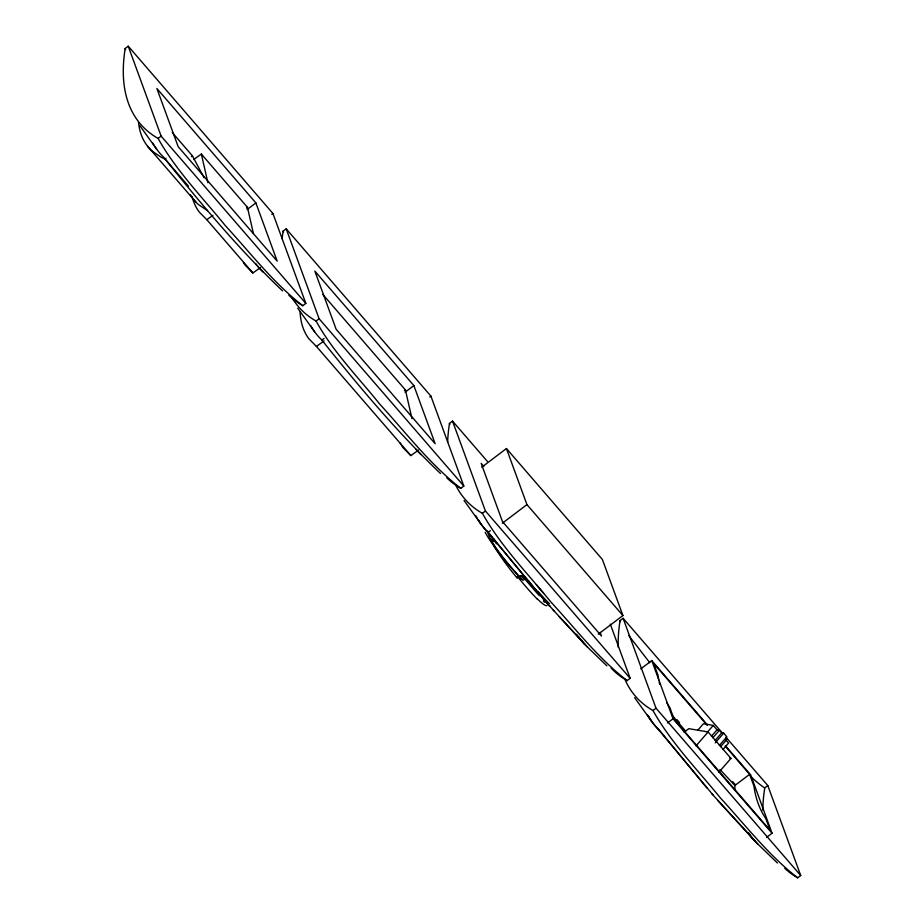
<?xml version="1.0" encoding="UTF-8"?>
<svg xmlns="http://www.w3.org/2000/svg" width="924" height="924" viewBox="0 0 924 924"><rect width="100%" height="100%" fill="white"/><g stroke="black" fill="none" stroke-linecap="round" stroke-linejoin="round"><path stroke-width="1.39" d="M518.214 576.31L517.394 577.35L521.159 575.687A10.233 1.617 -42 0 1 522.765 575.363L528.332 581.866M697.793 730.203L703.43 723.723L713.259 725.409L717.059 729.798L719.473 730.214L721.725 732.824L723.688 733.159L726.865 736.832L719.357 745.472M707.622 731.889L713.259 725.409M696.061 745.818L708.107 731.97L730.965 758.385L718.907 772.233M711.422 736.278L717.059 729.798M712.889 737.768L719.473 730.214M715.153 740.378L721.725 732.824M715.234 742.873L723.688 733.159M720.581 746.661L727.165 739.108L725.652 737.364M722.914 749.56L728.551 743.081L725.513 739.57M152.448 151.363L161.504 157.415L164.969 158.997L165.974 158.212M191.453 156.687L192.446 155.89L172.291 132.594M684.106 732.351L688.807 728.655L708.107 731.97M128.228 46.2L125.19 48.498A364.137 151.652 -40.9 0 0 158.096 138.427C176.103 170.593 202.344 197.32 225.491 225.814C250.52 253.049 273.423 282.998 302.806 305.705L305.832 303.407L272.927 213.479L128.228 46.2L161.134 136.128L305.832 303.407M158.096 138.427L161.134 136.128M247.101 209.575L255.89 202.933L156.884 88.485L178.17 146.673L277.177 261.134L255.89 202.933M271.795 214.345L272.927 213.479M282.12 238.808A364.137 151.652 -40.9 0 1 283.16 231.115L286.197 228.817L430.896 396.096L463.813 486.036L460.776 488.322C429.891 464.333 405.902 432.651 379.591 403.938C357.865 376.83 332.906 351.617 316.077 321.044A364.137 151.652 -40.9 0 1 292.111 297.886M316.077 321.044L319.103 318.757L286.197 228.817M310.568 325.479A364.079 151.628 -40.9 0 0 321.875 340.09L324.07 338.427M405.082 392.203L413.86 385.562L314.853 271.102L336.151 329.291L435.158 443.751L413.86 385.562M429.764 396.962L430.896 396.096M447.643 442.25A364.137 151.652 -40.9 0 1 449.491 423.388L452.529 421.101L487.41 461.423M481.785 467.186L506.433 448.544L602.39 559.482L622.915 615.557L598.267 634.187M610.314 624.15L630.133 678.308L627.107 680.607C598.209 658.35 575.71 628.921 551.085 602.217C527.477 573.25 500.75 546.049 482.397 513.328L485.435 511.03L452.529 421.101M490.401 530.699L488.207 532.363L536.278 590.679M502.309 523.261L526.946 504.619L506.433 448.544M722.591 733.298L623.111 618.295L620.073 620.593A364.137 151.652 -40.9 0 0 618.225 647.308M640.782 668.884L651.766 660.579L707.449 724.959M726.46 737.779L767.809 785.573L800.715 875.502L797.689 877.8C768.306 855.093 745.402 825.144 720.374 797.909C697.227 769.415 670.986 742.688 652.979 710.521L656.017 708.223L623.111 618.295M667.567 722.914L673.053 718.768L651.766 660.579M734.973 789.858A364.033 151.605 -40.9 0 1 734.88 785.481L749.63 774.335L725.167 746.049M767.809 785.573L764.772 787.872A364.137 151.652 -40.9 0 0 762.866 810.336M766.574 837.375L772.06 833.229L750.773 775.028L726.021 746.419M193.705 159.529L201.363 154.054L247.447 207.311L253.395 233.483M192.169 196.881A221.194 92.123 -40.9 0 0 199.353 212.173L206.814 219.704L212.936 215.327M246.419 208.05L247.447 207.311M243.428 262.52A221.194 92.123 -40.9 0 0 245.438 265.442L252.887 272.973L260.545 267.498M300.081 311.607A221.194 92.123 -40.9 0 0 308.963 338.889L316.424 346.419L324.081 340.944M404.4 390.667L405.417 389.94L322.788 294.41M400.207 443.093A221.194 92.123 -40.9 0 0 403.407 448.059L410.857 455.59L418.514 450.115M527.927 580.722L529.926 584.442M532.259 585.77L530.884 585.192M729.752 758.177L730.965 758.385M528.309 580.734L529.002 581.069M548.232 605.301L550.265 606.213M207.577 210.684L198.521 204.631A221.194 92.123 -40.9 0 1 190.379 194.652M282.559 290.91C239.443 249.815 201.039 203.973 163.906 157.461A364.079 151.628 -40.9 0 1 152.599 142.85M440.529 473.527C397.412 432.432 359.009 386.59 321.875 340.09M606.849 665.811L587.214 646.823L553.153 609.956M777.431 863.004L757.796 844.016L711.896 793.797M543.393 601.062L544.513 602.229M732.57 781.646L735.516 784.776M734.892 785.481L719.958 769.484M548.255 604.539L543.139 598.879M559.205 616.678L584.834 644.363A364.033 151.605 -40.9 0 1 576.576 634.245M547.193 603.268L554.481 611.341M717.775 800.473L755.405 841.556A364.033 151.605 -40.9 0 1 748.509 833.413M541.314 596.604L548.336 604.446M542.273 597.574L488.865 533.425A364.033 151.605 -40.9 0 1 478.724 520.258M712.854 794.767L659.447 730.618A364.033 151.605 -40.9 0 1 648.717 716.412M526.946 504.619L622.915 615.557M483.829 466.447L481.185 463.386L502.471 521.575L601.478 636.024L600.15 632.386M707.299 725.386L653.672 663.397L657.992 675.201A363.756 151.49 -40.9 0 0 658.743 679.81M673.053 718.768L772.06 833.229M319.103 318.757L463.813 486.036M485.435 511.03L630.133 678.308M656.017 708.223L800.715 875.502M164.969 158.997L188.484 186.174M147.597 146.269L195.98 202.194M206.814 219.704L252.887 272.973M316.424 346.419L410.857 455.59M685.55 731.034L672.383 715.592M706.848 787.872L658.789 729.556A364.079 151.628 -40.9 0 1 647.47 714.945M677.061 719.761L679.602 722.753M524.532 579.683L521.159 575.687M649.803 662.751L628.666 635.423M651.501 721.205L634.649 697.678M480.919 524L464.067 500.485M314.587 331.728L297.736 308.2M156.618 149.111L139.767 125.583M494.132 539.235L495.414 541.094M496.419 543.809L493.081 538.68M192.446 155.89L204.077 177.778M749.63 774.335L753.949 786.139A363.756 151.49 -40.9 0 0 765.834 818.595L770.154 830.399L674.197 719.473L669.877 707.669A363.756 151.49 -40.9 0 1 666.62 702.367M405.417 389.94L411.942 418.595M201.363 154.054L207.888 182.709M523.192 580.48A58.397 9.644 47.8 0 1 485.192 532.339M492.342 538.103A54.412 9.841 47.8 0 1 490.505 534.95M521.286 579.013A54.504 8.72 49.2 0 1 489.408 537.618M538.426 592.919A58.351 1.271 49.7 0 1 525.999 578.528M543.555 593.196A58.951 3.488 51.9 0 1 536.37 584.696M539.431 595.795A53.638 2.218 50.3 0 1 523.065 576.888M549.48 603.695A54.447 4.481 52.4 0 1 537.987 591.337M493.474 541.395A45.992 7.115 51 0 1 492.065 538.623M517.348 578.285A47.863 7.092 51.6 0 1 494.352 546.673M537.26 599.087A47.678 4.77 51.9 0 1 517.371 576.426M546.777 605.647A47.99 5.867 52.8 0 1 537.11 598.694M495.38 547.655A48.383 7.611 50.6 0 1 487.791 531.127M659.701 684.268A363.756 151.49 -40.9 0 1 659.193 682.051M420.882 454.55A364.079 151.628 -40.9 0 1 415.858 449.11M283.553 232.19A118.203 106.145 -20.1 0 1 283.056 231.162M460.776 488.322A364.137 151.652 -40.9 0 1 446.812 477.858M757.784 844.016A364.079 151.628 -40.9 0 1 748.405 832.605M652.979 710.521A364.137 151.652 -40.9 0 1 624.728 678.886M620.466 621.667A118.203 106.145 -20.1 0 1 619.958 620.639M797.689 877.8A364.137 151.652 -40.9 0 1 784.765 868.329M764.702 787.964A118.168 106.121 -20.1 0 1 751.12 776.853M152.437 151.374A221.194 92.123 -40.9 0 1 138.484 122.095M262.913 271.922A364.079 151.628 -40.9 0 1 255.625 263.571M302.806 305.705A364.137 151.652 -40.9 0 1 288.842 295.241M125.583 49.573A118.168 106.121 -20.1 0 1 125.075 48.545M488.195 532.374A364.079 151.628 -40.9 0 1 475.698 515.546M587.202 646.823A364.079 151.628 -40.9 0 1 578.505 636.44M482.397 513.328A364.137 151.652 -40.9 0 1 455.636 484.961M449.884 424.474A118.203 106.145 -20.1 0 1 449.376 423.446M627.107 680.607A364.137 151.652 -40.9 0 1 611.134 668.075"/></g></svg>
